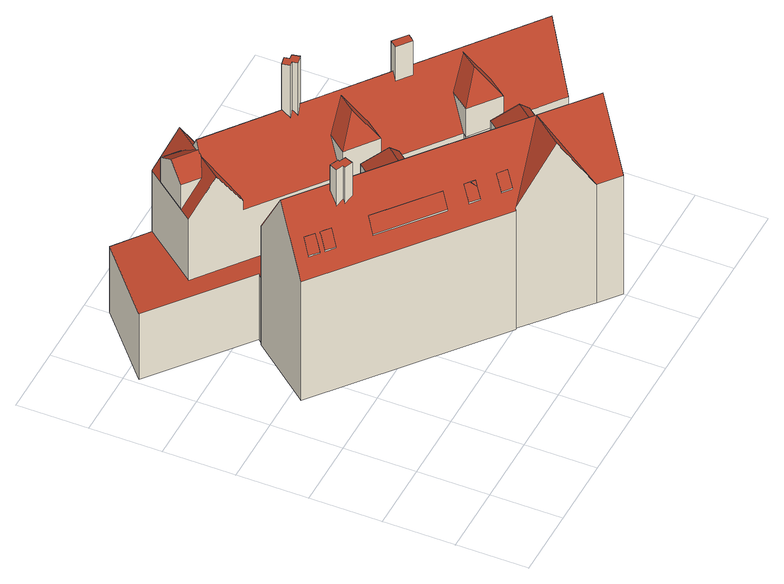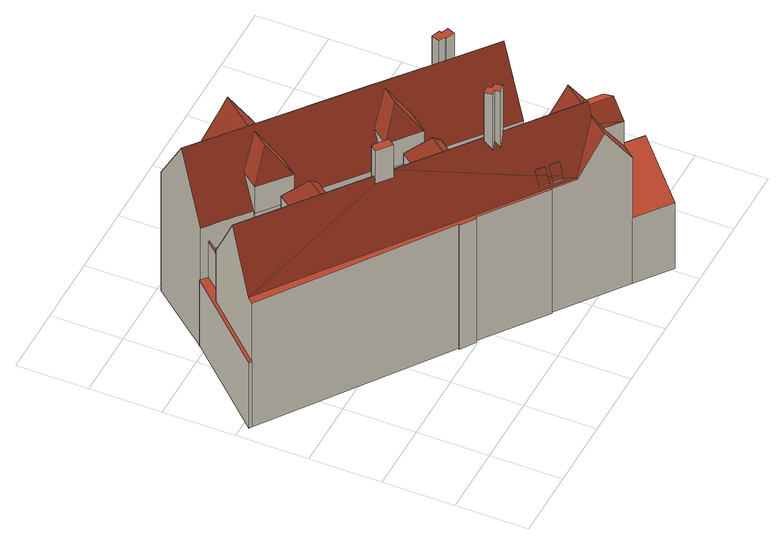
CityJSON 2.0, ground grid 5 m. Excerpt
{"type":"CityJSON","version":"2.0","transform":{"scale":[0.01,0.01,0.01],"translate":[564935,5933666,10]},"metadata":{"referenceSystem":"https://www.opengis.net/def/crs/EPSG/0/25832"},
"CityObjects":{
"building1":{"type":"Building","attributes":{"Grundfläche 2D":"126.361938","Grundhöhe NN":"10.680"},"children":["building1-1","building1-2","building1-3","building1-4","building1-5","building1-6","building1-7","building1-8"],"geometry":[{"type":"Solid","lod":"3","boundaries":[[[[0,1,2,3,4,5,6,7,8]],[[9,10,11,0]],[[12,13,0,8]],[[13,14,9,0]],[[15,16,17,18,19,20,4,3,2,1,0,11,21,22,23,24,25,26,27]],[[16,28,29,17]],[[18,30,31,19]],[[8,7,32,33]],[[34,35,36,9,14,13,12,8,33,37]],[[10,9,36,38]],[[39,40,23,22,21,11,10,38,41]],[[24,23,40]],[[42,43,44,45,16,15,27,26,25,24,40,46]],[[28,16,45,47]],[[29,28,47,48]],[[17,29,48,49]],[[18,17,49,50]],[[30,18,50,51]],[[31,30,51,52]],[[19,31,52,53]],[[20,19,53,54]],[[55,6,5,4,20,54,56]],[[7,6,55,32]],[[50,49,48,47,45,44,43,42,46,40,39,41,38,36,35,34,37,33,32,55,56,54,53,52,51]]]],"semantics":{"surfaces":[{"type":"RoofSurface"},{"type":"WallSurface"},{"type":"GroundSurface"}],"values":[[0,0,0,0,0,0,0,1,1,1,1,1,1,1,1,1,1,1,1,1,1,1,1,2]]}}]},
"building1-1":{"type":"BuildingInstallation","parents":["building1"],"geometry":[{"type":"MultiSurface","lod":"3","boundaries":[[[57,58,59]],[[58,60,61,59]],[[58,57,62,60]],[[28,29,57,59]],[[29,17,62,57]],[[16,28,59,61]]],"semantics":{"surfaces":[{"type":"RoofSurface"},{"type":"WallSurface"}],"values":[0,0,0,1,1,1]}}]},
"building1-2":{"type":"BuildingInstallation","parents":["building1"],"geometry":[{"type":"MultiSurface","lod":"3","boundaries":[[[63,64,65,66,67,68,69,70,71,72,73,74]],[[75,66,65,64,76,77]],[[75,78,67,66]],[[78,79,68,67]],[[79,80,81,70,69,68]],[[81,82,83,72,71,70]],[[74,73,72,83,84,85]],[[63,74,85,86]],[[86,76,64,63]]],"semantics":{"surfaces":[{"type":"RoofSurface"},{"type":"WallSurface"}],"values":[0,1,1,1,1,1,1,1,1]}}]},
"building1-3":{"type":"BuildingInstallation","parents":["building1"],"geometry":[{"type":"MultiSurface","lod":"3","boundaries":[[[87,88,89]],[[88,90,91,89]],[[88,87,92,90]],[[30,31,87,89]],[[31,19,92,87]],[[18,30,89,91]]],"semantics":{"surfaces":[{"type":"RoofSurface"},{"type":"WallSurface"}],"values":[0,0,0,1,1,1]}}]},
"building1-4":{"type":"BuildingInstallation","parents":["building1"],"geometry":[{"type":"MultiSurface","lod":"3","boundaries":[[[93,94,95,96,97]],[[98,99,100,96]],[[100,97,96]],[[95,94,101,102]],[[103,104,99,98,96,95,102,105]],[[106,107,93,97,100,99,104,108]],[[94,93,107,101]]],"semantics":{"surfaces":[{"type":"RoofSurface"},{"type":"WallSurface"}],"values":[0,0,0,1,1,1,1]}}]},
"building1-5":{"type":"BuildingInstallation","parents":["building1"],"geometry":[{"type":"MultiSurface","lod":"3","boundaries":[[[109,110,111,112,113,114,115,116]],[[117,111,110,109,116,118,119,120]],[[117,121,122,123,114,113,112,111]],[[115,114,123,124]],[[116,115,124,118]]],"semantics":{"surfaces":[{"type":"RoofSurface"},{"type":"WallSurface"}],"values":[0,1,1,1,1]}}]},
"building1-6":{"type":"BuildingInstallation","parents":["building1"],"geometry":[{"type":"MultiSurface","lod":"3","boundaries":[[[125,126,127,128,129,130,131]],[[132,133,129,128]],[[130,129,133,134]],[[135,126,125,131,130,134,136,137]],[[126,135,132,128,127]]],"semantics":{"surfaces":[{"type":"RoofSurface"},{"type":"WallSurface"}],"values":[0,1,1,1,1]}}]},
"building1-7":{"type":"BuildingInstallation","parents":["building1"],"geometry":[{"type":"MultiSurface","lod":"3","boundaries":[[[138,139,140,141,142]],[[143,142,141,140,144,145]],[[138,142,143,146]],[[139,138,146,147]],[[140,139,147,144]]],"semantics":{"surfaces":[{"type":"RoofSurface"},{"type":"WallSurface"}],"values":[0,1,1,1,1]}}]},
"building1-8":{"type":"BuildingInstallation","parents":["building1"],"geometry":[{"type":"MultiSurface","lod":"3","boundaries":[[[148,149,150,151]],[[151,150,152,153]],[[148,151,153,154]],[[149,148,154,155]],[[150,149,155,152]]],"semantics":{"surfaces":[{"type":"RoofSurface"},{"type":"WallSurface"}],"values":[0,1,1,1,1]}}]},
"building2":{"type":"Building","attributes":{"Grundfläche 2D":"216.487508","Grundhöhe NN":"10.854"},"children":["building2-1","building2-2","building2-3","building2-4","building2-5","building2-6","building2-7","building2-8","building2-9","building2-10"],"geometry":[{"type":"Solid","lod":"3","boundaries":[[[[156,157,158,159,160,161,162,163,164,165,166,167,168,169,170,171,172,173,174,175,176,177,178,179,180,181,182,183,184,185,186,187,188,189,190,191,192]],[[193,194,195,196]],[[197,198,199,200,201,202,203,204,195,194,205,206]],[[201,200,199,207,208,202]],[[209,210,211,212]],[[213,214,215,216]],[[217,218,202,208,219,209,212,213,216,220,221,222,223,224,225,226,227,228,229,230]],[[231,227,226,225]],[[232,233,234,227,231,196,235]],[[217,230,229,228,227,234,233,232,235,196,195]],[[236,237,238,239,193,196,231,240,241,242]],[[202,218,217,195,204,203]],[[219,208,207]],[[243,171,170,169,244,245]],[[173,172,246,247]],[[177,176,248,249]],[[181,180,250,251]],[[172,171,243,246]],[[174,173,247,252]],[[175,174,252,253]],[[176,175,253,248]],[[178,177,249,254]],[[179,178,254,255]],[[180,179,255,250]],[[256,257,258,259,186,185,184,183,182,181,251,260]],[[187,186,259,261]],[[188,187,261,262]],[[189,188,262,263]],[[169,168,264,244]],[[236,242,265,266]],[[237,236,266,267]],[[238,237,267,268]],[[239,238,268,269]],[[194,193,239,269,264,168,205]],[[197,206,205,168,167,198]],[[209,219,207,199,198,167,166,165]],[[209,165,164,210]],[[210,164,163,211]],[[211,163,162,212]],[[212,162,161,213]],[[213,161,160,214]],[[214,160,159,215]],[[215,159,158,216]],[[192,191,190,224,223,222,221,220,216,158,157,156]],[[231,225,224,190,189,240]],[[240,189,263,270,241]],[[242,241,270,265]],[[258,257,256,260,251,250,255,254,249,248,253,252,247,246,243,245,244,264,269,268,267,266,265,270,263,262,261,259]]]],"semantics":{"surfaces":[{"type":"RoofSurface"},{"type":"WallSurface"},{"type":"GroundSurface"}],"values":[[0,0,0,0,0,0,0,0,0,0,0,1,1,1,1,1,1,1,1,1,1,1,1,1,1,1,1,1,1,1,1,1,1,1,1,1,1,1,1,1,1,1,1,1,1,1,1,2]]}}]},
"building2-1":{"type":"BuildingInstallation","parents":["building2"],"geometry":[{"type":"MultiSurface","lod":"3","boundaries":[[[271,272,273,274]],[[275,156,157,274,273]],[[274,157,182,271]],[[272,271,182,183,276]],[[273,272,276,275]]],"semantics":{"surfaces":[{"type":"RoofSurface"},{"type":"WallSurface"}],"values":[0,1,1,1,1]}}]},
"building2-2":{"type":"BuildingInstallation","parents":["building2"],"geometry":[{"type":"MultiSurface","lod":"3","boundaries":[[[277,278,279,280,281,282]],[[279,278,283,284]],[[280,279,284,285]],[[277,191,192,283,278]],[[280,285,184,185,281]],[[281,185,286,282]],[[282,286,191,277]]],"semantics":{"surfaces":[{"type":"RoofSurface"},{"type":"WallSurface"}],"values":[0,1,1,1,1,1,1]}}]},
"building2-3":{"type":"BuildingInstallation","parents":["building2"],"geometry":[{"type":"MultiSurface","lod":"3","boundaries":[[[283,275,276,285,284]],[[183,184,285,276]],[[283,192,156,275]]],"semantics":{"surfaces":[{"type":"RoofSurface"},{"type":"WallSurface"}],"values":[0,1,1]}}]},
"building2-4":{"type":"BuildingInstallation","parents":["building2"],"geometry":[{"type":"MultiSurface","lod":"3","boundaries":[[[287,288,289,290,291,292]],[[290,293,294,291]],[[294,295,233,296,292,291]],[[287,292,296,297]],[[297,298,299,289,288,287]],[[300,295,294,293]],[[300,293,290,289,299,234]]],"semantics":{"surfaces":[{"type":"RoofSurface"},{"type":"WallSurface"}],"values":[0,0,1,1,1,1,1]}}]},
"building2-5":{"type":"BuildingInstallation","parents":["building2"],"geometry":[{"type":"MultiSurface","lod":"3","boundaries":[[[301,302,303,304,305,306]],[[307,227,308,304,303,302]],[[305,304,308,309]],[[309,226,310,301,306,305]],[[302,301,310,307]]],"semantics":{"surfaces":[{"type":"RoofSurface"},{"type":"WallSurface"}],"values":[0,1,1,1,1]}}]},
"building2-6":{"type":"BuildingInstallation","parents":["building2"],"geometry":[{"type":"MultiSurface","lod":"3","boundaries":[[[311,312,313]],[[312,314,313]],[[218,315,316,317,318,200,319,320]],[[313,316,315,204,321,311]],[[206,197,317,316,313]],[[318,317,197]],[[202,218,320,319,200,201]],[[203,204,315,218]],[[313,314,206]]],"semantics":{"surfaces":[{"type":"RoofSurface"},{"type":"WallSurface"}],"values":[0,0,0,0,1,1,1,1,1]}}]},
"building2-7":{"type":"BuildingInstallation","parents":["building2"],"geometry":[{"type":"MultiSurface","lod":"3","boundaries":[[[322,323,324,325,326,327,328,329]],[[330,324,323,331]],[[332,235,333,327,326,325,324,330]],[[333,334,335,329,328,327]],[[323,322,329,335,232,336,331]],[[336,332,330,331]]],"semantics":{"surfaces":[{"type":"RoofSurface"},{"type":"WallSurface"}],"values":[0,0,1,1,1,1]}}]},
"building2-8":{"type":"BuildingInstallation","parents":["building2"],"geometry":[{"type":"MultiSurface","lod":"3","boundaries":[[[337,338,339]],[[338,340,341,339]],[[338,337,342,340]],[[210,211,337,339]],[[211,212,342,337]],[[209,210,339,341]]],"semantics":{"surfaces":[{"type":"RoofSurface"},{"type":"WallSurface"}],"values":[0,0,0,1,1,1]}}]},
"building2-9":{"type":"BuildingInstallation","parents":["building2"],"geometry":[{"type":"MultiSurface","lod":"3","boundaries":[[[343,344,345]],[[344,346,347,345]],[[344,343,348,346]],[[214,215,343,345]],[[215,216,348,343]],[[213,214,345,347]]],"semantics":{"surfaces":[{"type":"RoofSurface"},{"type":"WallSurface"}],"values":[0,0,0,1,1,1]}}]},
"building2-10":{"type":"BuildingInstallation","parents":["building2"],"geometry":[{"type":"MultiSurface","lod":"3","boundaries":[[[349,350,351,352,353,354,355,356,357,358,359,360]],[[361,362,357,356]],[[362,363,358,357]],[[359,358,363,230]],[[364,360,359,230]],[[349,360,364,365]],[[365,366,350,349]],[[229,367,353,352,351,350,366,368]],[[367,369,370,355,354,353]],[[370,361,356,355]]],"semantics":{"surfaces":[{"type":"RoofSurface"},{"type":"WallSurface"}],"values":[0,1,1,1,1,1,1,1,1,1]}}]}
},
"vertices":[
[1836,539,1519],[1214,1043,1519],[828,1356,1519],[813,1367,1519],[468,1647,1519],[304,1445,1118],[284,1420,1069],[1431,491,1069],[1436,497,1081],[1860,143,1069],[2005,26,1069],[2191,252,1519],[1445,489,1098],[1654,315,1519],[1689,286,1443],[2227,573,1069],[2082,691,1069],[1875,858,1069],[1385,1255,1069],[1179,1422,1069],[639,1859,1069],[2304,389,1225],[2322,412,1177],[2364,462,1070],[2364,462,1069],[2324,495,1069],[2316,501,1069],[2234,567,1069],[2098,711,1069],[1892,878,1069],[1402,1275,1069],[1195,1442,1069],[1431,491,68],[1436,497,68],[1654,315,68],[1689,286,68],[1860,143,68],[1445,489,68],[2005,26,68],[2322,412,68],[2364,462,68],[2304,389,68],[2316,501,68],[2234,567,68],[2227,573,68],[2082,691,68],[2324,495,68],[2098,711,68],[1892,878,68],[1875,858,68],[1385,1255,68],[1402,1275,68],[1195,1442,68],[1179,1422,68],[639,1859,68],[284,1420,68],[304,1445,68],
[1892,878,1290],[1917,692,1482],[2098,711,1290],[1824,578,1482],[1998,586,1290],[1791,754,1290],
[772,1397,1698],[709,1422,1698],[692,1380,1698],[686,1367,1698],[737,1346,1698],[730,1330,1698],[742,1325,1698],[788,1306,1698],[809,1358,1698],[812,1366,1698],[805,1368,1698],[767,1384,1698],[686,1367,1395],[709,1422,1484],[692,1380,1416],[737,1346,1419],[730,1330,1393],[742,1325,1399],[788,1306,1421],[809,1358,1503],[812,1366,1515],[806,1368,1512],[767,1384,1494],[772,1397,1514],
[1195,1442,1290],[1220,1256,1482],[1402,1275,1290],[1127,1142,1482],[1301,1150,1290],[1094,1318,1290],
[1297,781,1296],[1255,729,1193],[1316,680,1193],[1343,715,1261],[1326,757,1296],[1346,718,1268],[1357,732,1296],[1332,753,1296],[1255,729,1183],[1316,680,1183],[1346,718,1258],[1357,732,1286],[1343,715,1251],[1326,757,1286],[1297,781,1286],[1332,753,1286],
[418,1407,1193],[422,1404,1193],[458,1374,1193],[477,1397,1239],[480,1401,1246],[501,1426,1296],[440,1475,1296],[398,1423,1193],[458,1374,1183],[398,1423,1183],[418,1407,1183],[422,1404,1183],[477,1397,1229],[480,1401,1236],[501,1426,1286],[440,1475,1286],
[539,1395,1296],[527,1404,1296],[518,1392,1273],[485,1352,1193],[546,1304,1193],[588,1355,1296],[546,1389,1296],[485,1352,1183],[546,1304,1183],[588,1355,1286],[527,1404,1286],[546,1389,1286],[539,1395,1286],
[1530,593,1296],[1469,641,1296],[1428,589,1193],[1478,549,1193],[1488,541,1193],[1488,541,1183],[1428,589,1183],[1478,549,1183],[1530,593,1286],[1469,641,1286],
[743,1144,1193],[1142,821,1193],[1183,873,1296],[785,1196,1296],[1183,873,1286],[785,1196,1286],[743,1144,1183],[1142,821,1183],
[2379,733,637],[2371,739,637],[2136,922,637],[2116,896,637],[1909,1056,637],[1930,1082,637],[1465,1444,637],[1444,1418,637],[1238,1579,637],[1258,1605,637],[723,2022,637],[424,2254,637],[731,2647,637],[495,2826,637],[23,2409,637],[18,2404,637],[660,1884,637],[639,1859,637],[1179,1422,637],[1195,1442,637],[1402,1275,637],[1385,1255,637],[1875,858,637],[1892,878,637],[2098,711,637],[2082,691,637],[2227,573,637],[2234,567,637],[2316,501,637],[2324,495,637],[2364,462,637],[2370,457,637],[2924,1055,637],[2906,1068,637],[2505,634,637],[2470,662,637],[2462,668,637],[1034,2417,1130],[884,2531,1430],[773,2388,1430],[1024,2404,1130],[486,2333,1152],[424,2254,1152],[577,2135,1430],[703,2298,1430],[705,2301,1430],[710,2307,1430],[726,2327,1430],[748,2356,1430],[731,2647,1152],[658,2554,1152],[723,2022,1152],[753,2061,1152],[1258,1605,1069],[1238,1579,1069],[1444,1418,1069],[1465,1444,1069],[1930,1082,1069],[1909,1056,1069],[2116,896,1069],[2136,922,1069],[743,2350,1519],[716,2314,1445],[723,2022,1069],[2371,739,1069],[2379,733,1069],[2462,668,1069],[2470,662,1069],[2505,634,1069],[2690,834,1519],[1918,1435,1519],[1820,1512,1519],[1425,1819,1519],[1310,1909,1519],[1211,1986,1519],[2866,1025,1130],[1132,2283,1182],[1151,2261,1192],[1198,2209,1215],[1085,2336,1159],[1625,2000,1130],[1615,1987,1130],[1187,2309,1130],[1183,2304,1130],[2906,1068,1130],[1719,1921,1130],[1725,1929,1130],[18,2404,85],[495,2826,85],[23,2409,85],[660,1884,85],[639,1859,85],[1402,1275,85],[1385,1255,85],[2098,711,85],[2082,691,85],[1179,1422,85],[1195,1442,85],[1875,858,85],[1892,878,85],[2234,567,85],[2316,501,85],[2324,495,85],[2364,462,85],[2227,573,85],[2370,457,85],[2924,1055,85],[2906,1068,85],[731,2647,85],[1725,1929,85],[1625,2000,85],[1615,1987,85],[1187,2309,85],[1183,2304,85],[1719,1921,85],
[2227,573,941],[2234,567,941],[2379,733,941],[2371,739,941],[2379,733,864],[2234,567,864],
[2470,662,941],[2462,668,941],[2318,503,941],[2316,501,941],[2324,495,941],[2325,496,941],[2462,668,864],[2318,503,864],[2316,501,864],[2325,496,637],
[1134,2239,1252],[1140,2235,1252],[1189,2197,1252],[1198,2209,1225],[1151,2261,1202],[1136,2241,1248],[1223,2241,1158],[1168,2283,1156],[1168,2283,1146],[1136,2241,1238],[1134,2239,1242],[1140,2235,1242],[1189,2197,1242],[1223,2241,1148],
[1935,1457,1751],[1837,1533,1751],[1820,1512,1751],[1799,1485,1751],[1897,1409,1751],[1918,1435,1751],[1837,1533,1474],[1799,1485,1463],[1897,1409,1463],[1935,1457,1478],
[764,2432,1380],[764,2433,1380],[658,2554,1358],[771,2467,1358],[726,2327,1456],[574,2445,1456],[486,2333,1358],[598,2246,1358],[705,2301,1433],[710,2307,1439],[759,2409,1396],
[1118,2266,1231],[1132,2283,1192],[1085,2336,1169],[1077,2326,1191],[1065,2311,1226],[1056,2300,1252],[1078,2283,1252],[1111,2257,1252],[1091,2344,1153],[1145,2301,1155],[1091,2344,1143],[1056,2300,1242],[1078,2283,1242],[1111,2257,1242],[1145,2301,1145],
[1444,1418,1303],[1423,1605,1491],[1238,1579,1303],[1517,1726,1491],[1345,1716,1303],[1552,1556,1303],
[2116,896,1303],[2094,1083,1491],[1909,1056,1303],[2188,1204,1491],[2016,1194,1303],[2223,1033,1303],
[1256,1938,1906],[1265,1899,1906],[1292,1904,1906],[1310,1909,1906],[1324,1912,1906],[1316,1951,1906],[1312,1967,1906],[1279,1960,1906],[1271,1999,1906],[1271,2000,1906],[1211,1986,1906],[1224,1931,1906],[1279,1960,1480],[1271,1999,1433],[1271,2000,1433],[1224,1931,1460],[1256,1938,1502],[1265,1899,1460],[1324,1912,1499],[1292,1904,1494],[1316,1951,1452],[1312,1967,1433]
]}
